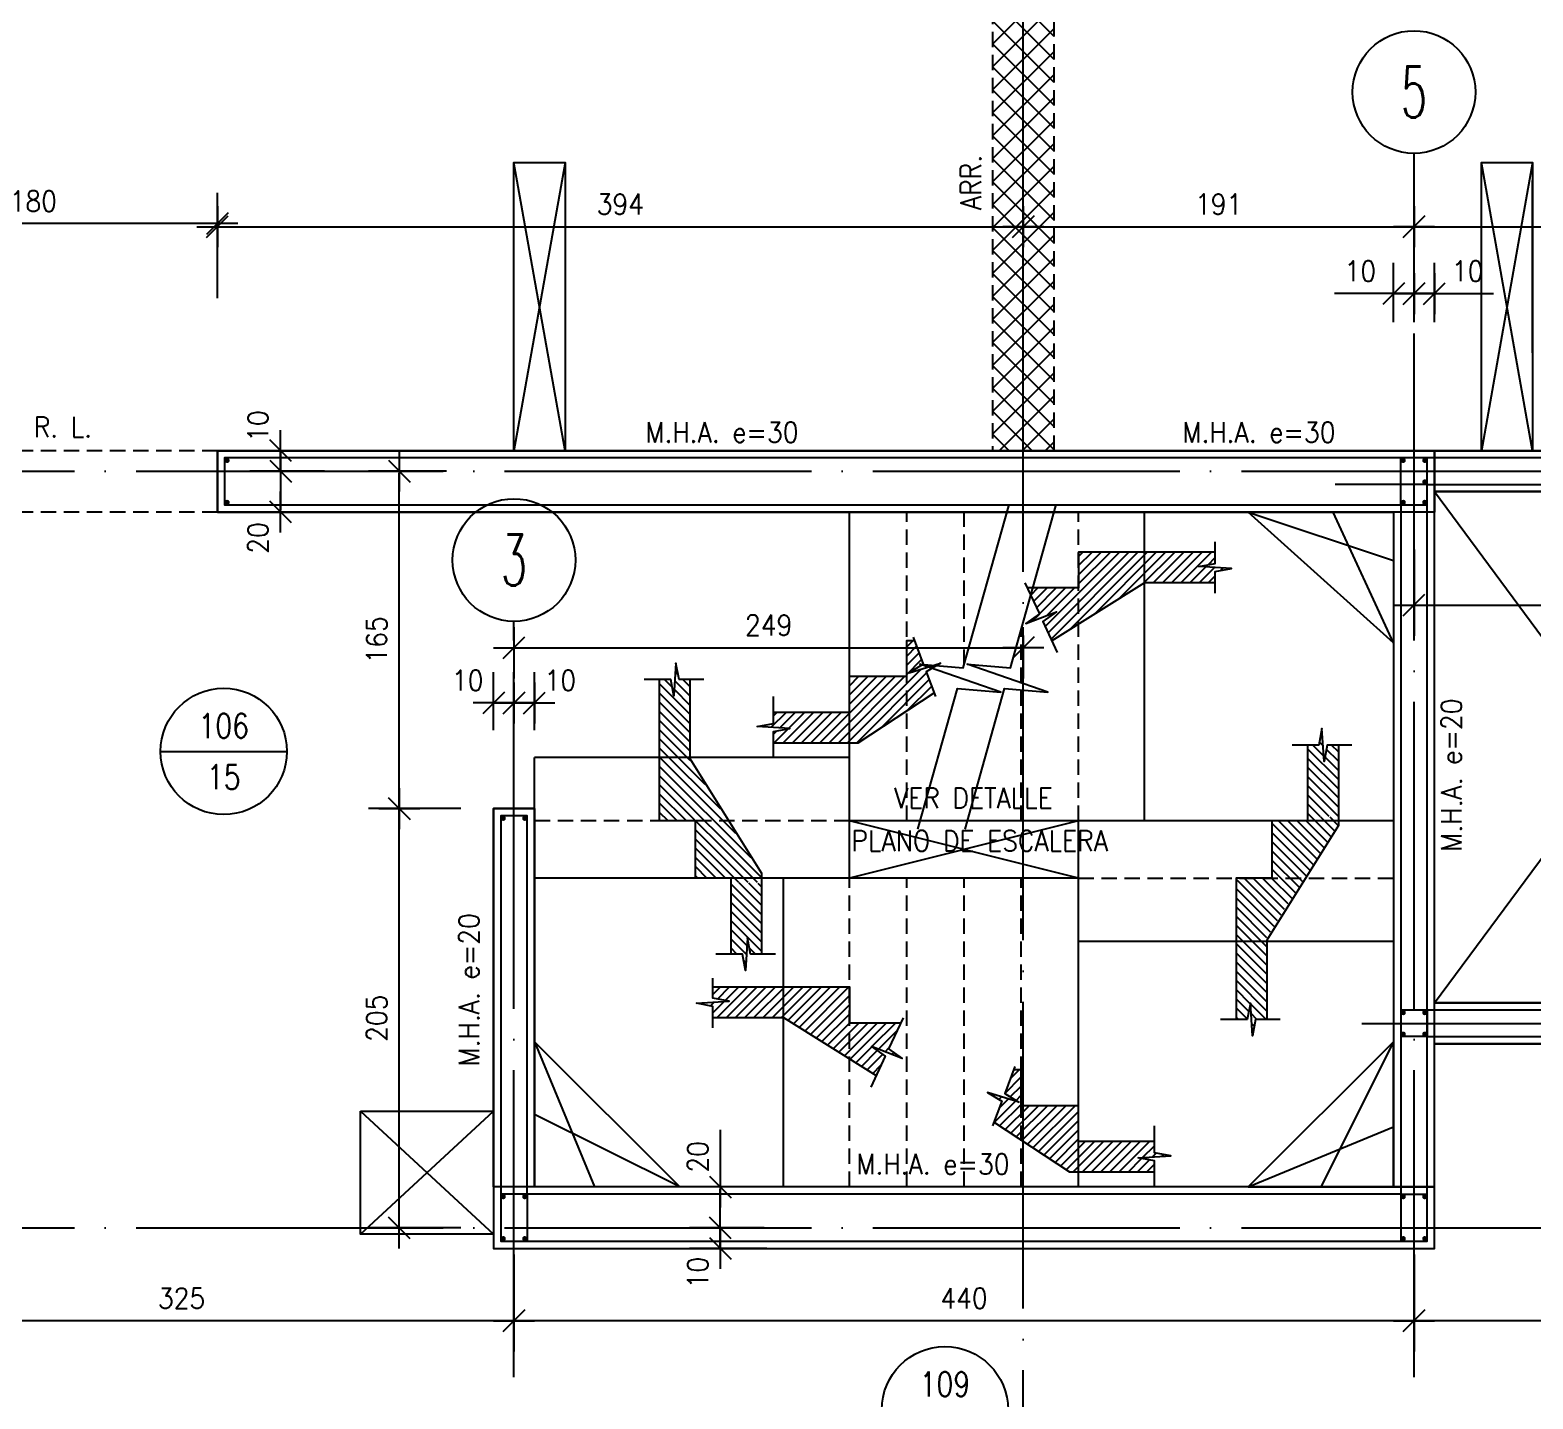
# Model space of a CAD drawing. Extents: x 2771 to 13802, y -1997 to 16878.
# Drawn here: x 4435 to 5170, y 5444 to 6113 of the extents above; entities that cross this region are included whole.
import ezdxf
from ezdxf.enums import TextEntityAlignment as Align

# ---------------------------------------------------------------- set-up
doc = ezdxf.new("R2010")
doc.units = 0
doc.header["$LTSCALE"] = 60
doc.header["$PDMODE"] = 1
doc.linetypes.add('EJES', pattern=[3, 2.5, -0.25, 0, -0.25])
doc.linetypes.add('HIDDEN2', pattern=[0.1875, 0.125, -0.0625])
doc.layers.get('0').update_dxf_attribs({"linetype": 'CONTINUOUS'})
doc.layers.get('DEFPOINTS').update_dxf_attribs({"linetype": 'CONTINUOUS'})
for name, color, linetype in [('AREA_MUROS', 6, 'CONTINUOUS'), ('ARRANQUES', 9, 'CONTINUOUS'), ('CAJAP', 3, 'HIDDEN2'), ('COTAS', 3, 'CONTINUOUS'), ('CRUCES', 9, 'CONTINUOUS'), ('EJES', 1, 'EJES'), ('MALLA', 1, 'CONTINUOUS'), ('MUROS', 4, 'CONTINUOUS'), ('REFUERZOS', 3, 'HIDDEN2'), ('SECCION', 1, 'CONTINUOUS'), ('SHAFT', 1, 'CONTINUOUS'), ('TEXTOS', 2, 'CONTINUOUS'), ('VIGAS', 2, 'CONTINUOUS')]:
    doc.layers.add(name, color=color, linetype=linetype)
doc.layers.add('RLA-LOSAS', color=3, linetype='CONTINUOUS', lineweight=9)
doc.styles.add('COTAS', font='romans.shx', dxfattribs={"width": 0.9})
doc.styles.add('ROMANS', font='romans.shx', dxfattribs={"width": 0.9, "height": 10})
doc.dimstyles.new('50', dxfattribs={"dimtxt": 10, "dimasz": 1, "dimexe": 15, "dimexo": 0, "dimgap": 6, "dimtad": 1, "dimdec": 8, "dimdsep": 46, "dimtxsty": 'COTAS', "dimblk": '$COTA$', "dimcen": 0.09, "dimdle": 10, "dimclrd": 256, "dimclre": 256, "dimclrt": 2, "dimadec": 0, "dimazin": 0, "dimtfac": 1, "dimtdec": 8, "dimtmove": 0, "dimatfit": 2, "dimfxl": 35, "dimfxlon": 1, "dimtolj": 1, "dimarcsym": 0})

# ---------------------------------------------------------------- blocks, each defined once
blk = doc.blocks.new('$COTA$')
at = {"layer": 'COTAS'}
for p, q in [((0, -10), (0, 10)), ((10, 0), (-10, 0)), ((5.3, 5.3), (-5.3, -5.3))]:
    blk.add_line(p, q, dxfattribs=at)
blk = doc.blocks.new('*D38')
at = {"layer": 'COTAS', "lineweight": -2, "transparency": 16777216}
for p, q in [((5111.46, 5502.73), (5111.46, 5467.31)), ((5317.46, 5497.73), (5317.46, 5467.31)), ((5316.46, 5482.31), (5112.46, 5482.31))]:
    blk.add_line(p, q, dxfattribs=at)
at = {"layer": 'DEFPOINTS', "color": 0, "transparency": 16777216}
for p in [(5111.46, 5502.73), (5317.46, 5497.73), (5111.46, 5482.31)]:
    blk.add_point(p, dxfattribs=at)
at = {"layer": 'COTAS', "lineweight": -2, "transparency": 16777216, "rotation": 180}
blk.add_blockref('$COTA$', (5111.46, 5482.31), dxfattribs=at)
at = {"layer": 'COTAS', "lineweight": -2, "transparency": 16777216}
blk.add_blockref('$COTA$', (5317.46, 5482.31), dxfattribs=at)
at = {"layer": 'COTAS', "color": 2, "transparency": 16777216, "insert": (5214.46, 5493.31), "char_height": 10, "attachment_point": 5, "style": 'COTAS'}
blk.add_mtext('\\A1;206', dxfattribs=at)
blk = doc.blocks.new('*D39')
at = {"layer": 'COTAS', "lineweight": -2, "transparency": 16777216}
for p, q in [((4671.46, 5514.71), (4671.46, 5467.31)), ((5111.46, 5514.71), (5111.46, 5467.31)), ((5110.46, 5482.31), (4672.46, 5482.31))]:
    blk.add_line(p, q, dxfattribs=at)
at = {"layer": 'DEFPOINTS', "color": 0, "transparency": 16777216}
for p in [(4671.46, 5514.71), (5111.46, 5514.71), (4671.46, 5482.31)]:
    blk.add_point(p, dxfattribs=at)
at = {"layer": 'COTAS', "lineweight": -2, "transparency": 16777216, "rotation": 180}
blk.add_blockref('$COTA$', (4671.46, 5482.31), dxfattribs=at)
at = {"layer": 'COTAS', "lineweight": -2, "transparency": 16777216}
blk.add_blockref('$COTA$', (5111.46, 5482.31), dxfattribs=at)
at = {"layer": 'COTAS', "color": 2, "transparency": 16777216, "insert": (4891.46, 5493.31), "char_height": 10, "attachment_point": 5, "style": 'COTAS'}
blk.add_mtext('\\A1;440', dxfattribs=at)
blk = doc.blocks.new('*D55')
at = {"layer": 'COTAS', "lineweight": -2, "transparency": 16777216}
for p, q in [((4645.4, 5732.71), (4600.36, 5732.71)), ((4615.36, 5528.71), (4615.36, 5731.71)), ((4645.4, 5527.71), (4600.36, 5527.71))]:
    blk.add_line(p, q, dxfattribs=at)
at = {"layer": 'DEFPOINTS', "color": 0, "transparency": 16777216}
for p in [(4615.36, 5732.71), (4645.4, 5732.71), (4645.4, 5527.71)]:
    blk.add_point(p, dxfattribs=at)
at = {"layer": 'COTAS', "lineweight": -2, "transparency": 16777216}
for p, rotation in [((4615.36, 5732.71), 90), ((4615.36, 5527.71), 270)]:
    blk.add_blockref('$COTA$', p, dxfattribs=dict(at, rotation=rotation))
at = {"layer": 'COTAS', "color": 2, "transparency": 16777216, "insert": (4604.36, 5630.21), "char_height": 10, "attachment_point": 5, "rotation": 90, "style": 'COTAS'}
blk.add_mtext('\\A1;205', dxfattribs=at)
blk = doc.blocks.new('*D56')
at = {"layer": 'COTAS', "lineweight": -2, "transparency": 16777216}
for p, q in [((4526.46, 5982.23), (4526.46, 6032.23)), ((4920.46, 5982.23), (4920.46, 6032.23)), ((4527.46, 6017.23), (4919.46, 6017.23))]:
    blk.add_line(p, q, dxfattribs=at)
at = {"layer": 'DEFPOINTS', "color": 0, "transparency": 16777216}
for p in [(4920.46, 6017.23), (4526.46, 5974.4), (4920.46, 5972.4)]:
    blk.add_point(p, dxfattribs=at)
at = {"layer": 'COTAS', "lineweight": -2, "transparency": 16777216, "rotation": 180}
blk.add_blockref('$COTA$', (4526.46, 6017.23), dxfattribs=at)
at = {"layer": 'COTAS', "lineweight": -2, "transparency": 16777216}
blk.add_blockref('$COTA$', (4920.46, 6017.23), dxfattribs=at)
at = {"layer": 'COTAS', "color": 2, "transparency": 16777216, "insert": (4723.46, 6028.23), "char_height": 10, "attachment_point": 5, "style": 'COTAS'}
blk.add_mtext('\\A1;394', dxfattribs=at)
blk = doc.blocks.new('*D57')
at = {"layer": 'COTAS', "lineweight": -2, "transparency": 16777216}
for p, q in [((4920.46, 5982.23), (4920.46, 6032.23)), ((5111.46, 5982.23), (5111.46, 6032.23)), ((4921.46, 6017.23), (5110.46, 6017.23))]:
    blk.add_line(p, q, dxfattribs=at)
at = {"layer": 'DEFPOINTS', "color": 0, "transparency": 16777216}
for p in [(5111.46, 6017.23), (4920.46, 5972.4), (5111.46, 5972.53)]:
    blk.add_point(p, dxfattribs=at)
at = {"layer": 'COTAS', "lineweight": -2, "transparency": 16777216, "rotation": 180}
blk.add_blockref('$COTA$', (4920.46, 6017.23), dxfattribs=at)
at = {"layer": 'COTAS', "lineweight": -2, "transparency": 16777216}
blk.add_blockref('$COTA$', (5111.46, 6017.23), dxfattribs=at)
at = {"layer": 'COTAS', "color": 2, "transparency": 16777216, "insert": (5015.96, 6028.23), "char_height": 10, "attachment_point": 5, "style": 'COTAS'}
blk.add_mtext('\\A1;191', dxfattribs=at)
blk = doc.blocks.new('*D58')
at = {"layer": 'COTAS', "lineweight": -2, "transparency": 16777216}
for p, q in [((5111.46, 5982.23), (5111.46, 6032.23)), ((5317.46, 5982.23), (5317.46, 6032.23)), ((5112.46, 6017.23), (5316.46, 6017.23))]:
    blk.add_line(p, q, dxfattribs=at)
at = {"layer": 'DEFPOINTS', "color": 0, "transparency": 16777216}
for p in [(5317.46, 6017.23), (5111.46, 5972.53), (5317.46, 5972.4)]:
    blk.add_point(p, dxfattribs=at)
at = {"layer": 'COTAS', "lineweight": -2, "transparency": 16777216, "rotation": 180}
blk.add_blockref('$COTA$', (5111.46, 6017.23), dxfattribs=at)
at = {"layer": 'COTAS', "lineweight": -2, "transparency": 16777216}
blk.add_blockref('$COTA$', (5317.46, 6017.23), dxfattribs=at)
at = {"layer": 'COTAS', "color": 2, "transparency": 16777216, "insert": (5214.46, 6028.23), "char_height": 10, "attachment_point": 5, "style": 'COTAS'}
blk.add_mtext('\\A1;206', dxfattribs=at)
blk = doc.blocks.new('$EJE$')
at = {"color": 6}
blk.add_circle((0, 0), 30, dxfattribs=at)
at = {"color": 6, "style": 'COTAS', "width": 0.6}
blk.add_attdef('EJE', text='', height=25, dxfattribs=at).set_placement((0, 0), align=Align.MIDDLE)
blk = doc.blocks.new('*D122')
at = {"layer": 'COTAS', "lineweight": -2, "transparency": 16777216}
for p, q in [((5101.46, 5970.55), (5101.46, 5999.53)), ((5111.46, 5970.55), (5111.46, 5999.53)), ((5100.46, 5984.53), (5072.57, 5984.53)), ((5111.46, 5984.53), (5101.46, 5984.53)), ((5112.46, 5984.53), (5113.46, 5984.53))]:
    blk.add_line(p, q, dxfattribs=at)
at = {"layer": 'DEFPOINTS', "color": 0, "transparency": 16777216}
for p in [(5111.46, 5984.53), (5101.46, 5970.55), (5111.46, 5970.55)]:
    blk.add_point(p, dxfattribs=at)
at = {"layer": 'COTAS', "lineweight": -2, "transparency": 16777216}
blk.add_blockref('$COTA$', (5101.46, 5984.53), dxfattribs=at)
at = {"layer": 'COTAS', "lineweight": -2, "transparency": 16777216, "rotation": 180}
blk.add_blockref('$COTA$', (5111.46, 5984.53), dxfattribs=at)
at = {"layer": 'COTAS', "color": 2, "transparency": 16777216, "insert": (5085.21, 5995.53), "char_height": 10, "attachment_point": 5, "style": 'COTAS'}
blk.add_mtext('\\A1;10', dxfattribs=at)
blk = doc.blocks.new('*D125')
at = {"layer": 'COTAS', "lineweight": -2, "transparency": 16777216}
for p, q in [((5111.46, 5859.46), (5111.46, 5817.23)), ((5306.46, 5859.46), (5306.46, 5817.23)), ((5112.46, 5832.23), (5305.46, 5832.23))]:
    blk.add_line(p, q, dxfattribs=at)
at = {"layer": 'DEFPOINTS', "color": 0, "transparency": 16777216}
for p in [(5111.46, 5859.46), (5306.46, 5859.46), (5306.46, 5832.23)]:
    blk.add_point(p, dxfattribs=at)
at = {"layer": 'COTAS', "lineweight": -2, "transparency": 16777216, "rotation": 180}
blk.add_blockref('$COTA$', (5111.46, 5832.23), dxfattribs=at)
at = {"layer": 'COTAS', "lineweight": -2, "transparency": 16777216}
blk.add_blockref('$COTA$', (5306.46, 5832.23), dxfattribs=at)
at = {"layer": 'COTAS', "color": 2, "transparency": 16777216, "insert": (5208.96, 5843.23), "char_height": 10, "attachment_point": 5, "style": 'COTAS'}
blk.add_mtext('\\A1;195', dxfattribs=at)
blk = doc.blocks.new('*D130')
at = {"layer": 'COTAS', "lineweight": -2, "transparency": 16777216}
for p, q in [((4346.46, 5983.73), (4346.46, 6033.73)), ((4526.46, 5983.73), (4526.46, 6033.73)), ((4525.46, 6018.73), (4347.46, 6018.73))]:
    blk.add_line(p, q, dxfattribs=at)
at = {"layer": 'DEFPOINTS', "color": 0, "transparency": 16777216}
for p in [(4346.46, 6018.73), (4346.46, 5975.9), (4526.46, 5974.4)]:
    blk.add_point(p, dxfattribs=at)
at = {"layer": 'COTAS', "lineweight": -2, "transparency": 16777216, "rotation": 180}
blk.add_blockref('$COTA$', (4346.46, 6018.73), dxfattribs=at)
at = {"layer": 'COTAS', "lineweight": -2, "transparency": 16777216}
blk.add_blockref('$COTA$', (4526.46, 6018.73), dxfattribs=at)
at = {"layer": 'COTAS', "color": 2, "transparency": 16777216, "insert": (4436.46, 6029.73), "char_height": 10, "attachment_point": 5, "style": 'COTAS'}
blk.add_mtext('\\A1;180', dxfattribs=at)
blk = doc.blocks.new('*D135')
at = {"layer": 'COTAS', "lineweight": -2, "transparency": 16777216}
for p, q in [((4346.46, 5506.11), (4346.46, 5467.31)), ((4671.46, 5498.74), (4671.46, 5467.31)), ((4670.46, 5482.31), (4347.46, 5482.31))]:
    blk.add_line(p, q, dxfattribs=at)
at = {"layer": 'DEFPOINTS', "color": 0, "transparency": 16777216}
for p in [(4346.46, 5506.11), (4671.46, 5498.74), (4346.46, 5482.31)]:
    blk.add_point(p, dxfattribs=at)
at = {"layer": 'COTAS', "lineweight": -2, "transparency": 16777216, "rotation": 180}
blk.add_blockref('$COTA$', (4346.46, 5482.31), dxfattribs=at)
at = {"layer": 'COTAS', "lineweight": -2, "transparency": 16777216}
blk.add_blockref('$COTA$', (4671.46, 5482.31), dxfattribs=at)
at = {"layer": 'COTAS', "color": 2, "transparency": 16777216, "insert": (4508.96, 5493.31), "char_height": 10, "attachment_point": 5, "style": 'COTAS'}
blk.add_mtext('\\A1;325', dxfattribs=at)
blk = doc.blocks.new('*D145')
at = {"layer": 'COTAS', "lineweight": -2, "transparency": 16777216}
for p, q in [((4772.33, 5575.71), (4772.33, 5547.71)), ((4795.14, 5547.71), (4757.33, 5547.71)), ((4772.33, 5528.71), (4772.33, 5546.71)), ((4793.79, 5527.71), (4757.33, 5527.71))]:
    blk.add_line(p, q, dxfattribs=at)
at = {"layer": 'DEFPOINTS', "color": 0, "transparency": 16777216}
for p in [(4772.33, 5547.71), (4795.14, 5547.71), (4793.79, 5527.71)]:
    blk.add_point(p, dxfattribs=at)
at = {"layer": 'COTAS', "lineweight": -2, "transparency": 16777216}
for p, rotation in [((4772.33, 5547.71), 90), ((4772.33, 5527.71), 270)]:
    blk.add_blockref('$COTA$', p, dxfattribs=dict(at, rotation=rotation))
at = {"layer": 'COTAS', "color": 2, "transparency": 16777216, "insert": (4761.33, 5562.43), "char_height": 10, "attachment_point": 5, "rotation": 90, "style": 'COTAS'}
blk.add_mtext('\\A1;20', dxfattribs=at)
blk = doc.blocks.new('*D148')
at = {"layer": 'COTAS', "lineweight": -2, "transparency": 16777216}
for p, q in [((4580.16, 5907.71), (4542.34, 5907.71)), ((4557.34, 5908.71), (4557.34, 5909.71)), ((4557.34, 5897.71), (4557.34, 5907.71)), ((4578.8, 5897.71), (4542.34, 5897.71)), ((4557.34, 5896.71), (4557.34, 5895.71))]:
    blk.add_line(p, q, dxfattribs=at)
at = {"layer": 'DEFPOINTS', "color": 0, "transparency": 16777216}
for p in [(4557.34, 5907.71), (4580.16, 5907.71), (4578.8, 5897.71)]:
    blk.add_point(p, dxfattribs=at)
at = {"layer": 'COTAS', "lineweight": -2, "transparency": 16777216}
for p, rotation in [((4557.34, 5907.71), 270), ((4557.34, 5897.71), 90)]:
    blk.add_blockref('$COTA$', p, dxfattribs=dict(at, rotation=rotation))
at = {"layer": 'COTAS', "color": 2, "transparency": 16777216, "insert": (4546.34, 5919.77), "char_height": 10, "attachment_point": 5, "rotation": 90, "style": 'COTAS'}
blk.add_mtext('\\A1;10', dxfattribs=at)
blk = doc.blocks.new('*D166')
at = {"layer": 'COTAS', "lineweight": -2, "transparency": 16777216}
for p, q in [((4793.79, 5527.71), (4757.33, 5527.71)), ((4772.33, 5528.71), (4772.33, 5529.71)), ((4772.33, 5527.71), (4772.33, 5517.71)), ((4795.14, 5517.71), (4757.33, 5517.71)), ((4772.33, 5516.71), (4772.33, 5515.71))]:
    blk.add_line(p, q, dxfattribs=at)
at = {"layer": 'DEFPOINTS', "color": 0, "transparency": 16777216}
for p in [(4793.79, 5527.71), (4772.33, 5517.71), (4795.14, 5517.71)]:
    blk.add_point(p, dxfattribs=at)
at = {"layer": 'COTAS', "lineweight": -2, "transparency": 16777216}
for p, rotation in [((4772.33, 5527.71), 270), ((4772.33, 5517.71), 90)]:
    blk.add_blockref('$COTA$', p, dxfattribs=dict(at, rotation=rotation))
at = {"layer": 'COTAS', "color": 2, "transparency": 16777216, "insert": (4761.33, 5505.83), "char_height": 10, "attachment_point": 5, "rotation": 90, "style": 'COTAS'}
blk.add_mtext('\\A1;10', dxfattribs=at)
blk = doc.blocks.new('*D167')
at = {"layer": 'COTAS', "lineweight": -2, "transparency": 16777216}
for p, q in [((4661.46, 5771.07), (4661.46, 5799.41)), ((4671.46, 5772.43), (4671.46, 5799.41)), ((4660.46, 5784.41), (4659.46, 5784.41)), ((4671.46, 5784.41), (4661.46, 5784.41)), ((4672.46, 5784.41), (4673.46, 5784.41))]:
    blk.add_line(p, q, dxfattribs=at)
at = {"layer": 'DEFPOINTS', "color": 0, "transparency": 16777216}
for p in [(4661.46, 5784.41), (4661.46, 5771.07), (4671.46, 5772.43)]:
    blk.add_point(p, dxfattribs=at)
at = {"layer": 'COTAS', "lineweight": -2, "transparency": 16777216}
blk.add_blockref('$COTA$', (4661.46, 5784.41), dxfattribs=at)
at = {"layer": 'COTAS', "lineweight": -2, "transparency": 16777216, "rotation": 180}
blk.add_blockref('$COTA$', (4671.46, 5784.41), dxfattribs=at)
at = {"layer": 'COTAS', "color": 2, "transparency": 16777216, "insert": (4648.82, 5795.41), "char_height": 10, "attachment_point": 5, "style": 'COTAS'}
blk.add_mtext('\\A1;10', dxfattribs=at)
blk = doc.blocks.new('*D168')
at = {"layer": 'COTAS', "lineweight": -2, "transparency": 16777216}
for p, q in [((4578.8, 5897.71), (4542.34, 5897.71)), ((4557.34, 5896.71), (4557.34, 5878.71)), ((4580.83, 5877.71), (4542.34, 5877.71))]:
    blk.add_line(p, q, dxfattribs=at)
at = {"layer": 'DEFPOINTS', "color": 0, "transparency": 16777216}
for p in [(4578.8, 5897.71), (4557.34, 5877.71), (4580.83, 5877.71)]:
    blk.add_point(p, dxfattribs=at)
at = {"layer": 'COTAS', "lineweight": -2, "transparency": 16777216}
for p, rotation in [((4557.34, 5897.71), 90), ((4557.34, 5877.71), 270)]:
    blk.add_blockref('$COTA$', p, dxfattribs=dict(at, rotation=rotation))
at = {"layer": 'COTAS', "color": 2, "transparency": 16777216, "insert": (4546.34, 5865.04), "char_height": 10, "attachment_point": 5, "rotation": 90, "style": 'COTAS'}
blk.add_mtext('\\A1;20', dxfattribs=at)
blk = doc.blocks.new('*D171')
at = {"layer": 'COTAS', "lineweight": -2, "transparency": 16777216}
for p, q in [((5111.46, 5970.55), (5111.46, 5999.53)), ((5121.46, 5970.55), (5121.46, 5999.53)), ((5110.46, 5984.53), (5109.46, 5984.53)), ((5111.46, 5984.53), (5121.46, 5984.53)), ((5122.46, 5984.53), (5150.35, 5984.53))]:
    blk.add_line(p, q, dxfattribs=at)
at = {"layer": 'DEFPOINTS', "color": 0, "transparency": 16777216}
for p in [(5111.46, 5984.53), (5111.46, 5970.55), (5121.46, 5970.55)]:
    blk.add_point(p, dxfattribs=at)
at = {"layer": 'COTAS', "lineweight": -2, "transparency": 16777216}
blk.add_blockref('$COTA$', (5111.46, 5984.53), dxfattribs=at)
at = {"layer": 'COTAS', "lineweight": -2, "transparency": 16777216, "rotation": 180}
blk.add_blockref('$COTA$', (5121.46, 5984.53), dxfattribs=at)
at = {"layer": 'COTAS', "color": 2, "transparency": 16777216, "insert": (5137.7, 5995.53), "char_height": 10, "attachment_point": 5, "style": 'COTAS'}
blk.add_mtext('\\A1;10', dxfattribs=at)
blk = doc.blocks.new('*D177')
at = {"layer": 'COTAS', "lineweight": -2, "transparency": 16777216}
for p, q in [((4671.46, 5772.43), (4671.46, 5799.41)), ((4681.46, 5771.07), (4681.46, 5799.41)), ((4670.46, 5784.41), (4669.46, 5784.41)), ((4671.46, 5784.41), (4681.46, 5784.41)), ((4682.46, 5784.41), (4683.46, 5784.41))]:
    blk.add_line(p, q, dxfattribs=at)
at = {"layer": 'DEFPOINTS', "color": 0, "transparency": 16777216}
for p in [(4681.46, 5784.41), (4671.46, 5772.43), (4681.46, 5771.07)]:
    blk.add_point(p, dxfattribs=at)
at = {"layer": 'COTAS', "lineweight": -2, "transparency": 16777216}
blk.add_blockref('$COTA$', (4671.46, 5784.41), dxfattribs=at)
at = {"layer": 'COTAS', "lineweight": -2, "transparency": 16777216, "rotation": 180}
blk.add_blockref('$COTA$', (4681.46, 5784.41), dxfattribs=at)
at = {"layer": 'COTAS', "color": 2, "transparency": 16777216, "insert": (4694.1, 5795.41), "char_height": 10, "attachment_point": 5, "style": 'COTAS'}
blk.add_mtext('\\A1;10', dxfattribs=at)
blk = doc.blocks.new('*D179')
at = {"layer": 'COTAS', "lineweight": -2, "transparency": 16777216}
for p, q in [((4671.46, 5817.39), (4671.46, 5796.4)), ((4920.46, 5817.39), (4920.46, 5796.4)), ((4672.46, 5811.4), (4919.46, 5811.4))]:
    blk.add_line(p, q, dxfattribs=at)
at = {"layer": 'DEFPOINTS', "color": 0, "transparency": 16777216}
for p in [(4671.46, 5817.39), (4920.46, 5817.39), (4920.46, 5811.4)]:
    blk.add_point(p, dxfattribs=at)
at = {"layer": 'COTAS', "lineweight": -2, "transparency": 16777216, "rotation": 180}
blk.add_blockref('$COTA$', (4671.46, 5811.4), dxfattribs=at)
at = {"layer": 'COTAS', "lineweight": -2, "transparency": 16777216}
blk.add_blockref('$COTA$', (4920.46, 5811.4), dxfattribs=at)
at = {"layer": 'COTAS', "color": 2, "transparency": 16777216, "insert": (4795.96, 5822.4), "char_height": 10, "attachment_point": 5, "style": 'COTAS'}
blk.add_mtext('\\A1;249', dxfattribs=at)
blk = doc.blocks.new('*D183')
at = {"layer": 'COTAS', "lineweight": -2, "transparency": 16777216}
for p, q in [((4638.48, 5897.71), (4600.36, 5897.71)), ((4615.36, 5733.71), (4615.36, 5896.71)), ((4645.4, 5732.71), (4600.36, 5732.71))]:
    blk.add_line(p, q, dxfattribs=at)
at = {"layer": 'DEFPOINTS', "color": 0, "transparency": 16777216}
for p in [(4615.36, 5897.71), (4638.48, 5897.71), (4645.4, 5732.71)]:
    blk.add_point(p, dxfattribs=at)
at = {"layer": 'COTAS', "lineweight": -2, "transparency": 16777216}
for p, rotation in [((4615.36, 5897.71), 90), ((4615.36, 5732.71), 270)]:
    blk.add_blockref('$COTA$', p, dxfattribs=dict(at, rotation=rotation))
at = {"layer": 'COTAS', "color": 2, "transparency": 16777216, "insert": (4604.36, 5815.21), "char_height": 10, "attachment_point": 5, "rotation": 90, "style": 'COTAS'}
blk.add_mtext('\\A1;165', dxfattribs=at)
blk = doc.blocks.new('LOSA')
at = {"color": 6, "linetype": 'Continuous'}
blk.add_line((-30.89, 0), (30.89, 0), dxfattribs=at)
at = {"color": 3, "linetype": 'Continuous'}
blk.add_circle((0, 0), 30.89, dxfattribs=at)
at = {"color": 2, "style": 'COTAS', "width": 0.8}
for tag, p in [('NUMERO', (0, 12.5)), ('E', (0, -12.5))]:
    blk.add_attdef(tag, text='', height=12, dxfattribs=at).set_placement(p, align=Align.MIDDLE)
at = {"layer": 'RLA-LOSAS', "style": 'COTAS', "flags": 1}
blk.add_attdef('DIRVER', text='', height=8.09, rotation=90, dxfattribs=at).set_placement((-30.45, 39.97), align=Align.MIDDLE)
at = {"layer": 'RLA-LOSAS', "linetype": 'ByBlock', "style": 'COTAS', "flags": 1}
blk.add_attdef('CUAVER', text='', height=8.09, rotation=90, dxfattribs=at).set_placement((-49.66, -4.86), align=Align.MIDDLE)
at = {"layer": 'RLA-LOSAS', "style": 'COTAS', "flags": 1}
blk.add_attdef('DIRHOR', text='', height=8.09, dxfattribs=at).set_placement((37.86, -29.26), align=Align.MIDDLE)
at = {"layer": 'RLA-LOSAS', "linetype": 'ByBlock', "style": 'COTAS', "flags": 1}
blk.add_attdef('CUAHOR', text='', height=8.09, dxfattribs=at).set_placement((-9.45, -47.67), align=Align.MIDDLE)
at = {"layer": 'RLA-LOSAS', "style": 'COTAS', "width": 0.7, "flags": 1}
blk.add_attdef('CONTRAFLECHA', text='', height=10, dxfattribs=at).set_placement((0, -67.5), align=Align.MIDDLE)

msp = doc.modelspace()

# ---------------------------------------------------------------- hatches: boundary and pattern name
at = {"layer": 'ARRANQUES'}
h = msp.add_hatch(dxfattribs=at)
h.set_pattern_fill('ANSI37', color=9, scale=2.5, style=0)
h.paths.add_polyline_path([(4920.45585631, 6123.70691493), (4905.45585631, 6123.70691493), (4905.45585631, 5907.70691493), (4920.45585631, 5907.70691493)])
h.paths.add_polyline_path([(4935.45585631, 6123.70691493), (4920.45585631, 6123.70691493), (4920.45585631, 5907.70691493), (4935.45585631, 5907.70691493)])
at = {"layer": 'SECCION'}
h = msp.add_hatch(dxfattribs=at)
h.set_pattern_fill('ANSI31', color=9)
h.set_pattern_definition([(45, (-114726.9315, -71005.0008), (-2.24506403, 2.24506403), [])])
h.paths.add_polyline_path([(4979.75779971, 5843.11697482), (4979.75779971, 5858.11697482), (4947.45585631, 5858.11697482), (4947.45585631, 5822.92826019)])
h.paths.add_polyline_path([(5014.22903924, 5852.61697482), (5014.22903924, 5858.11697482), (4979.75779971, 5858.11697482), (4979.75779971, 5843.11697482), (5014.22903924, 5843.11697482), (5014.22903924, 5848.61697482), (5022.22903924, 5850.11697482), (5006.22903924, 5851.11697482)])
h.paths.add_polyline_path([(4922.41317207, 5840.61697482), (4928.32113435, 5827.89003778), (4921.69643218, 5823.16105045), (4936.6300536, 5828.99088334), (4930.00535143, 5824.261896), (4934.4095677, 5814.77432981), (4947.45585631, 5822.92826019), (4947.45585631, 5840.61697482)])
h = msp.add_hatch(dxfattribs=at)
h.set_pattern_fill('ANSI31', color=9)
h.set_pattern_definition([(45, (-3412.9374, -1005.3148), (-2.245064, 2.245064), [])])
h.paths.add_polyline_path([(4876.87911646, 5789.34290631), (4872.98755644, 5799.59364378), (4879.93434413, 5803.83535816), (4864.62108372, 5799.09151419), (4871.56787141, 5803.33322857), (4867.17970156, 5814.89208334), (4863.45585631, 5814.89208334), (4863.45585631, 5797.39208334), (4835.45585631, 5797.39208334), (4835.45585631, 5779.89208334), (4798.34980282, 5779.89208334), (4798.34980282, 5774.39208334), (4790.34980282, 5772.89208334), (4806.34980282, 5771.89208334), (4798.34980282, 5770.39208334), (4798.34980282, 5764.89208334), (4839.75779971, 5764.89208334)])
h = msp.add_hatch(dxfattribs=at)
h.set_pattern_fill('ANSI31', color=9, angle=90)
h.set_pattern_definition([(135, (12.0048, -5), (-2.245064, -2.245064), [])])
h.paths.add_polyline_path([(4757.65091338, 5795.87691061), (4752.15091338, 5795.87691061), (4750.65091338, 5803.87691061), (4749.65091338, 5787.87691061), (4748.15091338, 5795.87691061), (4742.65091338, 5795.87691061), (4742.65091338, 5757.70691493), (4757.65091338, 5757.70691493)])
h.paths.add_polyline_path([(4757.65091338, 5756.00885833), (4757.65091338, 5757.70691493), (4742.65091338, 5757.70691493), (4742.65091338, 5726.70691493), (4760.15091338, 5726.70691493), (4775.96462801, 5726.70691493)])
h.paths.add_polyline_path([(4760.15091338, 5698.70691493), (4777.65091338, 5698.70691493), (4777.65091338, 5696.70691493), (4777.98124658, 5696.70691493), (4792.65091338, 5696.20691493), (4792.65091338, 5700.00885833), (4775.96462801, 5726.70691493), (4760.15091338, 5726.70691493)])
h.paths.add_polyline_path([(4787.15091338, 5661.60086144), (4792.65091338, 5661.60086144), (4792.65091338, 5696.70691493), (4777.65091338, 5696.70691493), (4777.65091338, 5661.60086144), (4783.15091338, 5661.60086144), (4784.65091338, 5653.60086144), (4785.65091338, 5669.60086144)])
h = msp.add_hatch(dxfattribs=at)
h.set_pattern_fill('ANSI31', color=9, angle=270)
h.set_pattern_definition([(315, (9790.102, 11430.4138), (2.245064, 2.245064), [])])
h.paths.add_polyline_path([(5039.45585631, 5629.53691925), (5033.95585631, 5629.53691925), (5032.45585631, 5621.53691925), (5031.45585631, 5637.53691925), (5029.95585631, 5629.53691925), (5024.45585631, 5629.53691925), (5024.45585631, 5667.70691493), (5039.45585631, 5667.70691493)])
h.paths.add_polyline_path([(5039.45585631, 5669.40497154), (5039.45585631, 5667.70691493), (5024.45585631, 5667.70691493), (5024.45585631, 5698.70691493), (5041.95585631, 5698.70691493), (5057.76957094, 5698.70691493)])
h.paths.add_polyline_path([(5059.45585631, 5728.70691493), (5059.45585631, 5726.70691493), (5041.95585631, 5726.70691493), (5041.95585631, 5698.70691493), (5057.76957094, 5698.70691493), (5074.45585631, 5725.40497154), (5074.45585631, 5729.20691493), (5059.78618952, 5728.70691493)])
h.paths.add_polyline_path([(5064.95585631, 5763.81296842), (5059.45585631, 5763.81296842), (5059.45585631, 5728.70691493), (5074.45585631, 5728.70691493), (5074.45585631, 5763.81296842), (5068.95585631, 5763.81296842), (5067.45585631, 5755.81296842), (5066.45585631, 5771.81296842)])
h = msp.add_hatch(dxfattribs=at)
h.set_pattern_fill('ANSI31', color=9)
h.set_pattern_definition([(45, (-114751.464, -71217.6046), (-2.24506403, 2.24506403), [])])
h.paths.add_polyline_path([(4803.15391292, 5630.51314103), (4803.15391292, 5645.51314103), (4835.45585631, 5645.51314103), (4835.45585631, 5610.32442641)])
h.paths.add_polyline_path([(4768.68267339, 5640.01314103), (4768.68267339, 5645.51314103), (4803.15391292, 5645.51314103), (4803.15391292, 5630.51314103), (4768.68267339, 5630.51314103), (4768.68267339, 5636.01314103), (4760.68267339, 5637.51314103), (4776.68267339, 5638.51314103)])
h.paths.add_polyline_path([(4860.49854055, 5628.01314103), (4854.59057828, 5615.286204), (4861.21528044, 5610.55721666), (4846.28165903, 5616.38704955), (4852.9063612, 5611.65806221), (4848.50214493, 5602.17049602), (4835.45585631, 5610.32442641), (4835.45585631, 5628.01314103)])
h = msp.add_hatch(dxfattribs=at)
h.set_pattern_fill('ANSI31', color=9)
h.set_pattern_definition([(45, (-3437.47, -1215.2493), (-2.245064, 2.245064), [])])
h.paths.add_polyline_path([(4906.03259617, 5579.40839652), (4909.92415618, 5589.65913399), (4902.9773685, 5593.90084837), (4918.29062891, 5589.1570044), (4911.34384122, 5593.39871878), (4915.73201107, 5604.95757355), (4919.45585631, 5604.95757355), (4919.45585631, 5587.45757355), (4947.45585631, 5587.45757355), (4947.45585631, 5569.95757355), (4984.56190981, 5569.95757355), (4984.56190981, 5564.45757355), (4992.56190981, 5562.95757355), (4976.56190981, 5561.95757355), (4984.56190981, 5560.45757355), (4984.56190981, 5554.95757355), (4943.15391292, 5554.95757355)])

# ---------------------------------------------------------------- linework, layer by layer
at = {"layer": 'AREA_MUROS'}
for points in [[(4526.45585631, 5907.70691493), (5121.45585631, 5907.70691493), (5121.45585631, 5877.70691493), (4526.45585631, 5877.70691493), (4526.45585631, 5907.70691493)], [(5121.45585631, 5907.70691493), (5317.45585631, 5907.70691493), (5317.45585631, 5887.70691493), (5121.45585631, 5887.70691493), (5121.45585631, 5907.70691493)], [(5101.45585631, 5877.70691493), (5101.45585631, 5547.70691493), (5121.45585631, 5547.70691493), (5121.45585631, 5877.70691493), (5101.45585631, 5877.70691493)], [(4681.45585631, 5547.70691493), (4661.45585631, 5547.70691493), (4661.45585631, 5732.70691493), (4681.45585631, 5732.70691493), (4681.45585631, 5547.70691493)], [(5121.45585631, 5637.70691493), (5317.45585631, 5637.70691493), (5317.45585631, 5617.70691493), (5121.45585631, 5617.70691493), (5121.45585631, 5637.70691493)], [(4661.45585631, 5547.70691493), (4661.45585631, 5517.70691493), (5121.45585631, 5517.70691493), (5121.45585631, 5547.70691493), (4661.45585631, 5547.70691493)]]:
    msp.add_lwpolyline(points, dxfattribs=at)
at = {"layer": 'ARRANQUES', "color": 2, "linetype": 'HIDDEN2'}
msp.add_lwpolyline([(4905.45585631, 5907.70691493), (4935.45585631, 5907.70691493), (4935.45585631, 6123.70691493), (4905.45585631, 6123.70691493)], close=True, dxfattribs=at)
at = {"layer": 'CAJAP'}
for p, q in [((4863.45585631, 5726.70691493), (4863.45585631, 5877.70691493)), ((4891.45585631, 5802.94664634), (4891.45585631, 5877.70691493)), ((4947.45585631, 5726.70691493), (4947.45585631, 5877.70691493)), ((4919.45585631, 5726.70691493), (4919.45585631, 5820.39690654)), ((4835.45585631, 5726.70691493), (4681.45585631, 5726.70691493)), ((4835.45585631, 5547.70691493), (4835.45585631, 5698.70691493)), ((4863.45585631, 5547.70691493), (4863.45585631, 5698.70691493)), ((4891.45585631, 5547.70691493), (4891.45585631, 5698.70691493)), ((4919.45585631, 5547.70691493), (4919.45585631, 5698.70691493)), ((4947.45585631, 5698.70691493), (5101.45585631, 5698.70691493))]:
    msp.add_line(p, q, dxfattribs=at)
at = {"layer": 'CRUCES'}
for p, q in [((4696.45585631, 6048.70691493), (4671.45585631, 5907.70691493)), ((4696.45585631, 5907.70691493), (4671.45585631, 6048.70691493)), ((5169.45585631, 6048.70691493), (5144.45585631, 5907.70691493)), ((5169.45585631, 5907.70691493), (5144.45585631, 6048.70691493)), ((5121.45585631, 5637.70691493), (5306.45585631, 5887.70691493)), ((5121.45585631, 5887.70691493), (5306.45585631, 5637.70691493)), ((5030.45585631, 5877.70691493), (5101.45585631, 5854.05194805)), ((5101.45585631, 5813.70691493), (5071.96929893, 5877.70691493)), ((4947.45585631, 5726.70691493), (4835.45585631, 5698.70691493)), ((4947.45585631, 5698.70691493), (4835.45585631, 5726.70691493)), ((4681.45585631, 5618.70691493), (4710.89005219, 5547.70691493)), ((5101.45585631, 5618.70691493), (5065.95585631, 5547.70691493)), ((4596.45585631, 5524.70691493), (4661.45585631, 5584.70691493)), ((4596.45585631, 5584.70691493), (4661.45585631, 5524.70691493)), ((4752.45585631, 5547.70691493), (4681.45585631, 5583.20691493)), ((5030.45585631, 5547.70691493), (5101.45585631, 5577.06180279))]:
    msp.add_line(p, q, dxfattribs=at)
for points in [[(4868.88482731, 5722.72899131), (4888.22375277, 5791.45971915), (4909.42340832, 5789.56938681), (4869.85713222, 5803.4186852), (4891.05678776, 5801.52835286), (4913.33544476, 5880.70691493)], [(4891.97480683, 5722.72899131), (4911.31373229, 5791.45971915), (4932.51338783, 5789.56938681), (4892.94711174, 5803.4186852), (4914.14676728, 5801.52835286), (4936.42542428, 5880.70691493)]]:
    msp.add_lwpolyline(points, dxfattribs=at)
at = {"layer": 'EJES'}
for points in [[(4920.45585631, 4407.70691493), (4920.45585631, 6873.70691493)], [(5111.45585631, 5454.78368837), (5111.45585631, 6053.0765561)], [(3946.45585631, 5897.70691493), (7044.95585631, 5897.70691493)], [(4671.45585631, 5454.78368837), (4671.45585631, 5824.24940649)], [(5085.92435624, 5627.70691493), (5427.26710255, 5627.70691493)], [(3946.45585631, 5527.70691493), (7044.95585631, 5527.70691493)]]:
    msp.add_lwpolyline(points, dxfattribs=at)
at = {"layer": 'MALLA'}
for p, q in [((5104.95585631, 5881.20691493), (5104.95585631, 5904.20691493)), ((5117.95585631, 5891.20691493), (5117.95585631, 5904.20691493)), ((5117.95585631, 5891.20691493), (5072.95585631, 5891.20691493)), ((5104.95585631, 5881.20691493), (5117.95585631, 5881.20691493)), ((5117.95585631, 5634.20691493), (5104.95585631, 5634.20691493)), ((5117.95585631, 5621.20691493), (5117.95585631, 5634.20691493)), ((5117.95585631, 5634.20691493), (5117.95585631, 5621.20691493)), ((5117.95585631, 5621.20691493), (5104.95585631, 5621.20691493)), ((4677.95585631, 5544.20691493), (4664.95585631, 5544.20691493)), ((4677.95585631, 5544.20691493), (4677.95585631, 5521.20691493)), ((5104.95585631, 5544.20691493), (5117.95585631, 5544.20691493)), ((5104.95585631, 5544.20691493), (5104.95585631, 5521.20691493))]:
    msp.add_line(p, q, dxfattribs=at)
msp.add_lwpolyline([(5313.95585631, 5904.20691493), (4529.95585631, 5904.20691493), (4529.95585631, 5881.20691493), (5104.95585631, 5881.20691493), (5104.95585631, 5544.20691493), (4677.95585631, 5544.20691493), (4677.95585631, 5729.20691493), (4664.95585631, 5729.20691493), (4664.95585631, 5521.20691493), (5117.95585631, 5521.20691493), (5117.95585631, 5621.20691493), (5313.95585631, 5621.20691493), (5313.95585631, 5634.20691493), (5117.95585631, 5634.20691493), (5117.95585631, 5891.20691493), (5313.95585631, 5891.20691493)], close=True, dxfattribs=at)
at = {"layer": 'MALLA', "const_width": 1.25}
for points in [[(4530.58085631, 5902.95691493, -1), (4531.83085631, 5902.95691493, -1)], [(5105.58085631, 5902.95691493, -1), (5106.83085631, 5902.95691493, -1)], [(5116.08085631, 5902.95691493, -1), (5117.33085631, 5902.95691493, -1)], [(5116.08085631, 5892.45691493, -1), (5117.33085631, 5892.45691493, -1)], [(4530.58085631, 5882.45691493, -1), (4531.83085631, 5882.45691493, -1)], [(5105.58085631, 5882.45691493, -1), (5106.83085631, 5882.45691493, -1)], [(5116.08085631, 5882.45691493, -1), (5117.33085631, 5882.45691493, -1)], [(4665.58085631, 5727.95691493, -1), (4666.83085631, 5727.95691493, -1)], [(4676.08085631, 5727.95691493, -1), (4677.33085631, 5727.95691493, -1)], [(5105.58085631, 5632.95691493, -1), (5106.83085631, 5632.95691493, -1)], [(5116.08085631, 5632.95691493, -1), (5117.33085631, 5632.95691493, -1)], [(5116.08085631, 5632.95691493, -1), (5117.33085631, 5632.95691493, -1)], [(5105.58085631, 5622.45691493, -1), (5106.83085631, 5622.45691493, -1)], [(5116.08085631, 5622.45691493, -1), (5117.33085631, 5622.45691493, -1)], [(5116.08085631, 5622.45691493, -1), (5117.33085631, 5622.45691493, -1)], [(4665.58085631, 5542.95691493, -1), (4666.83085631, 5542.95691493, -1)], [(4676.08085631, 5542.95691493, -1), (4677.33085631, 5542.95691493, -1)], [(5105.58085631, 5542.95691493, -1), (5106.83085631, 5542.95691493, -1)], [(5116.08085631, 5542.95691493, -1), (5117.33085631, 5542.95691493, -1)], [(4665.58085631, 5522.45691493, -1), (4666.83085631, 5522.45691493, -1)], [(4676.08085631, 5522.45691493, -1), (4677.33085631, 5522.45691493, -1)], [(5105.58085631, 5522.45691493, -1), (5106.83085631, 5522.45691493, -1)], [(5116.08085631, 5522.45691493, -1), (5117.33085631, 5522.45691493, -1)]]:
    msp.add_lwpolyline(points, format="xyb", close=True, dxfattribs=at)
at = {"layer": 'MUROS'}
msp.add_lwpolyline([(5317.45585631, 5907.70691493), (4526.45585631, 5907.70691493), (4526.45585631, 5877.70691493), (5101.45585631, 5877.70691493), (5101.45585631, 5547.70691493), (4681.45585631, 5547.70691493), (4681.45585631, 5732.70691493), (4661.45585631, 5732.70691493), (4661.45585631, 5517.70691493), (5121.45585631, 5517.70691493), (5121.45585631, 5617.70691493), (5317.45585631, 5617.70691493), (5317.45585631, 5637.70691493), (5121.45585631, 5637.70691493), (5121.45585631, 5887.70691493), (5317.45585631, 5887.70691493)], close=True, dxfattribs=at)
at = {"layer": 'REFUERZOS'}
for p, q in [((4526.45585631, 5907.70691493), (4366.45585631, 5907.70691493)), ((4526.45585631, 5877.70691493), (4366.45585631, 5877.70691493))]:
    msp.add_line(p, q, dxfattribs=at)
at = {"layer": 'SECCION', "color": 9}
for points in [[(5014.22903924, 5838.11697482), (5014.22903924, 5848.61697482), (5022.22903924, 5850.11697482), (5006.22903924, 5851.11697482), (5014.22903924, 5852.61697482), (5014.22903924, 5863.11697482)], [(4921.27199331, 5843.07530302), (4928.32113435, 5827.89003778), (4921.69643218, 5823.16105045), (4936.6300536, 5828.99088334), (4930.00535143, 5824.261896), (4937.05449247, 5809.07663076)], [(4866.52520471, 5816.61609), (4871.56787141, 5803.33322857), (4864.62108372, 5799.09151419), (4879.93434413, 5803.83535816), (4872.98755644, 5799.59364378), (4877.58154978, 5787.49263045)], [(4764.24089755, 5795.87691061), (4752.15091338, 5795.87691061), (4750.65091338, 5803.87691061), (4749.65091338, 5787.87691061), (4748.15091338, 5795.87691061), (4735.05268177, 5795.87691061)], [(4798.34980282, 5758.30209917), (4798.34980282, 5770.39208334), (4806.34980282, 5771.89208334), (4790.34980282, 5772.89208334), (4798.34980282, 5774.39208334), (4798.34980282, 5787.49031495)], [(5081.04584048, 5763.81296842), (5068.95585631, 5763.81296842), (5067.45585631, 5755.81296842), (5066.45585631, 5771.81296842), (5064.95585631, 5763.81296842), (5051.8576247, 5763.81296842)], [(4799.24089755, 5661.60086144), (4787.15091338, 5661.60086144), (4785.65091338, 5669.60086144), (4784.65091338, 5653.60086144), (4783.15091338, 5661.60086144), (4770.05268177, 5661.60086144)], [(4768.68267339, 5625.51314103), (4768.68267339, 5636.01314103), (4760.68267339, 5637.51314103), (4776.68267339, 5638.51314103), (4768.68267339, 5640.01314103), (4768.68267339, 5649.75516515)], [(5046.04584048, 5629.53691925), (5033.95585631, 5629.53691925), (5032.45585631, 5621.53691925), (5031.45585631, 5637.53691925), (5029.95585631, 5629.53691925), (5016.8576247, 5629.53691925)], [(4861.63971932, 5630.47146923), (4854.59057828, 5615.286204), (4861.21528044, 5610.55721666), (4846.28165903, 5616.38704955), (4852.9063612, 5611.65806221), (4845.85722016, 5596.47279698)], [(4916.38650792, 5606.68158021), (4911.34384122, 5593.39871878), (4918.29062891, 5589.1570044), (4902.9773685, 5593.90084837), (4909.92415618, 5589.65913399), (4905.33016285, 5577.55812067)], [(4984.56190981, 5548.36758938), (4984.56190981, 5560.45757355), (4976.56190981, 5561.95757355), (4992.56190981, 5562.95757355), (4984.56190981, 5564.45757355), (4984.56190981, 5577.55580516)]]:
    msp.add_lwpolyline(points, dxfattribs=at)
at = {"layer": 'SECCION'}
for points in [[(5014.22903924, 5858.11697482), (4947.45585631, 5858.11697482), (4947.45585631, 5840.61697482), (4922.41317207, 5840.61697482)], [(5014.22903924, 5843.11697482), (4979.75779971, 5843.11697482), (4934.4095677, 5814.77432981)], [(4798.34980282, 5779.89208334), (4835.45585631, 5779.89208334), (4835.45585631, 5797.39208334), (4863.45585631, 5797.39208334), (4863.45585631, 5814.89208334), (4867.17970156, 5814.89208334)], [(4777.65091338, 5661.60086144), (4777.65091338, 5698.70691493), (4760.15091338, 5698.70691493), (4760.15091338, 5726.70691493), (4742.65091338, 5726.70691493), (4742.65091338, 5795.87691061)], [(4792.65091338, 5661.60086144), (4792.65091338, 5701.00885833), (4757.65091338, 5757.00885833), (4757.65091338, 5795.87691061)], [(4798.34980282, 5764.89208334), (4839.75779971, 5764.89208334), (4876.87911646, 5789.34290631)], [(5059.45585631, 5763.81296842), (5059.45585631, 5726.70691493), (5041.95585631, 5726.70691493), (5041.95585631, 5698.70691493), (5024.45585631, 5698.70691493), (5024.45585631, 5629.53691925)], [(5074.45585631, 5763.81296842), (5074.45585631, 5724.40497154), (5039.45585631, 5668.40497154), (5039.45585631, 5629.53691925)], [(4768.68267339, 5645.51314103), (4835.45585631, 5645.51314103), (4835.45585631, 5628.01314103), (4860.49854055, 5628.01314103)], [(4768.68267339, 5630.51314103), (4803.15391292, 5630.51314103), (4848.50214493, 5602.17049602)], [(4984.56190981, 5569.95757355), (4947.45585631, 5569.95757355), (4947.45585631, 5587.45757355), (4919.45585631, 5587.45757355), (4919.45585631, 5604.95757355), (4915.73201107, 5604.95757355)], [(4984.56190981, 5554.95757355), (4943.15391292, 5554.95757355), (4906.03259617, 5579.40839652)]]:
    msp.add_lwpolyline(points, dxfattribs=at)
at = {"layer": 'SHAFT'}
for p, q in [((5169.45585631, 5955.59239478), (5169.45585631, 6039.84828894)), ((5144.45585631, 5934.33105411), (5144.45585631, 6007.44090243))]:
    msp.add_line(p, q, dxfattribs=at)
for points in [[(4696.45585631, 5907.70691493), (4671.45585631, 5907.70691493), (4671.45585631, 6048.70691493), (4696.45585631, 6048.70691493)], [(5169.45585631, 5907.70691493), (5144.45585631, 5907.70691493), (5144.45585631, 6048.70691493), (5169.45585631, 6048.70691493)], [(5101.45585631, 5877.70691493), (5101.45585631, 5813.70691493), (5030.45585631, 5877.70691493)], [(4681.45585631, 5547.70691493), (4681.45585631, 5618.70691493), (4752.45585631, 5547.70691493)], [(5101.45585631, 5547.70691493), (5101.45585631, 5618.70691493), (5030.45585631, 5547.70691493)], [(4596.45585631, 5584.70691493), (4661.45585631, 5584.70691493), (4661.45585631, 5524.70691493), (4596.45585631, 5524.70691493)]]:
    msp.add_lwpolyline(points, close=True, dxfattribs=at)
at = {"layer": 'VIGAS'}
for p, q in [((4835.45585631, 5726.70691493), (4835.45585631, 5877.70691493)), ((4979.75779971, 5726.70691493), (4979.75779971, 5877.70691493)), ((4835.45585631, 5757.70691493), (4681.45585631, 5757.70691493)), ((4681.45585631, 5732.70691493), (4681.45585631, 5757.70691493)), ((4947.45585631, 5726.70691493), (4835.45585631, 5726.70691493)), ((4835.45585631, 5698.70691493), (4835.45585631, 5726.70691493)), ((4947.45585631, 5698.70691493), (4947.45585631, 5726.70691493)), ((5101.45585631, 5726.70691493), (4947.45585631, 5726.70691493)), ((4835.45585631, 5698.70691493), (4681.45585631, 5698.70691493)), ((4803.15391292, 5547.70691493), (4803.15391292, 5698.70691493)), ((4947.45585631, 5698.70691493), (4835.45585631, 5698.70691493)), ((4947.45585631, 5547.70691493), (4947.45585631, 5698.70691493)), ((5101.45585631, 5667.70691493), (4947.45585631, 5667.70691493))]:
    msp.add_line(p, q, dxfattribs=at)

# ---------------------------------------------------------------- block references
for name, p, values in [('$EJE$', (5111.45585631, 6083.0765561), {'EJE': '5'}), ('$EJE$', (4671.45585631, 5854.24940649), {'EJE': '3'}), ('LOSA', (4529.56566734, 5760.67115912), {'NUMERO': '106', 'E': '15'}), ('LOSA', (4882.13354719, 5438.79312219), {'NUMERO': '109', 'E': '15'})]:
    msp.add_blockref(name, p).add_auto_attribs(values)

# ---------------------------------------------------------------- texts
at = {"layer": 'TEXTOS', "style": 'ROMANS', "width": 0.9}
for s, p in [('ARR.', (4894.77058654, 6038.91550065)), ('M.H.A. e=20', (5129.74673972, 5749.12315052)), ('M.H.A. e=20', (4649.45585631, 5644.16166593))]:
    msp.add_text(s, height=10, rotation=90, dxfattribs=at).set_placement(p, align=Align.MIDDLE)
for s, p in [('R. L.', (4450.9188836, 5919.25303023)), ('M.H.A. e=30', (4773.15594619, 5916.70691493)), ('M.H.A. e=30', (5035.66445044, 5916.70691493)), ('VER DETALLE  ', (4902.16600599, 5737.868012)), (' PLANO DE ESCALERA', (4895.99063525, 5716.98119852)), ('M.H.A. e=30', (4876.30229497, 5558.89939171))]:
    msp.add_text(s, height=10, dxfattribs=at).set_placement(p, align=Align.MIDDLE)

# ---------------------------------------------------------------- dimensions: what is measured, and where the dimension line sits
at = {"layer": 'COTAS'}
for base, p1, p2, picture, middle in [((4346.4558563143, 6018.7344090487), (4526.4558563143, 5974.397539949), (4346.4558563143, 5975.897539949), '*D130', (4436.4558563143, 6029.7344090487)), ((4920.4558563143, 6017.2344090487), (4526.4558563143, 5974.397539949), (4920.4558563143, 5972.397539949), '*D56', (4723.4558563143, 6028.2344090487)), ((5306.4558563143, 5832.2292924502), (5111.4558563143, 5859.4633918421), (5306.4558563143, 5859.4633918421), '*D125', (5208.9558563143, 5843.2292924502)), ((4920.4558563143, 5811.398342061), (4671.4558563143, 5817.3902393527), (4920.4558563143, 5817.3902393527), '*D179', (4795.9558563143, 5822.398342061)), ((4671.4558563143, 5482.3140779165), (5111.4558563143, 5514.7069149326), (4671.4558563143, 5514.7069149326), '*D39', (4891.4558563143, 5493.3140779165)), ((4346.4558563143, 5482.3140779165), (4671.4558563143, 5498.7389204341), (4346.4558563143, 5506.1129920727), '*D135', (4508.9558563143, 5493.3140779165)), ((5111.4558563143, 5482.3140779165), (5317.4558563143, 5497.7299259368), (5111.4558563143, 5502.7299259368), '*D38', (5214.4558563143, 5493.3140779165))]:
    dim = msp.add_linear_dim(base=base, p1=p1, p2=p2, dimstyle='50', dxfattribs=at)
    dim.commit()
    dim.dimension.update_dxf_attribs({"geometry": picture, "text_midpoint": middle})
for base, p1, p2, picture, middle in [((5111.4558563143, 6017.2344090487), (4920.4558563143, 5972.397539949), (5111.4558563143, 5972.534334835), '*D57', (5015.9558563143, 6028.2344090487)), ((5317.4558563143, 6017.2344090487), (5111.4558563143, 5972.534334835), (5317.4558563143, 5972.397539949), '*D58', (5214.4558563143, 6028.2344090487))]:
    dim = msp.add_linear_dim(base=base, p1=p1, p2=p2, dimstyle='50', override={"dimtmove": 1}, dxfattribs=at)
    dim.commit()
    dim.dimension.update_dxf_attribs({"geometry": picture, "text_midpoint": middle})
dim = msp.add_linear_dim(base=(5111.4558563143, 5984.534334835), p1=(5101.4558563143, 5970.5492120047), p2=(5111.4558563143, 5970.5492120047), dimstyle='50', dxfattribs=at)
dim.commit()
dim.dimension.update_dxf_attribs({"geometry": '*D122', "text_midpoint": (5085.2087109005, 5984.534334835), "dimtype": 160})
dim = msp.add_linear_dim(base=(5111.4558563143, 5984.534334835), p1=(5121.4558563143, 5970.5492120047), p2=(5111.4558563143, 5970.5492120047), angle=180, dimstyle='50', dxfattribs=at)
dim.commit()
dim.dimension.update_dxf_attribs({"geometry": '*D171', "text_midpoint": (5137.7030017281, 5984.534334835), "dimtype": 160})
for base, p1, p2, angle, picture, middle in [((4557.3416857286, 5907.7069149326), (4578.7981842703, 5897.7069149326), (4580.1559718404, 5907.7069149326), 90, '*D148', (4557.3416857286, 5919.7705097371)), ((4557.3416857286, 5877.7069149326), (4578.7981842703, 5897.7069149326), (4580.8348656254, 5877.7069149326), 270, '*D168', (4557.3416857286, 5865.0380985377)), ((4661.4558563143, 5784.4133254961), (4671.4558563143, 5772.4282026658), (4661.4558563143, 5771.0704150957), 180, '*D167', (4648.8161823745, 5784.4133254961)), ((4772.3289224452, 5547.7069149326), (4793.7854209869, 5527.7069149326), (4795.1432085569, 5547.7069149326), 90, '*D145', (4772.3289224452, 5562.4266018016)), ((4772.3289224452, 5517.7069149326), (4793.7854209869, 5527.7069149326), (4795.1432085569, 5517.7069149326), 270, '*D166', (4772.3289224452, 5505.8278197953))]:
    dim = msp.add_linear_dim(base=base, p1=p1, p2=p2, angle=angle, dimstyle='50', override={"dimtmove": 1}, dxfattribs=at)
    dim.commit()
    dim.dimension.update_dxf_attribs({"geometry": picture, "text_midpoint": middle, "dimtype": 160})
dim = msp.add_linear_dim(base=(4615.3567173335, 5897.7069149326), p1=(4645.4034303334, 5732.7069149326), p2=(4638.4840754947, 5897.7069149326), angle=90, dimstyle='50', dxfattribs=at)
dim.commit()
dim.dimension.update_dxf_attribs({"geometry": '*D183', "text_midpoint": (4604.3567173335, 5815.2069149326)})
dim = msp.add_linear_dim(base=(4681.4558563143, 5784.4133254961), p1=(4671.4558563143, 5772.4282026658), p2=(4681.4558563143, 5771.0704150957), dimstyle='50', override={"dimtmove": 1}, dxfattribs=at)
dim.commit()
dim.dimension.update_dxf_attribs({"geometry": '*D177', "text_midpoint": (4694.0955302542, 5784.4133254961), "dimtype": 160})
dim = msp.add_aligned_dim(p1=(4645.4034303334, 5527.7069149326), p2=(4645.4034303334, 5732.7069149326), distance=30.046713, dimstyle='50', dxfattribs=at)
dim.commit()
dim.dimension.update_dxf_attribs({"geometry": '*D55', "text_midpoint": (4604.3567173335, 5630.2069149326)})

doc.saveas('drawing.dxf')
